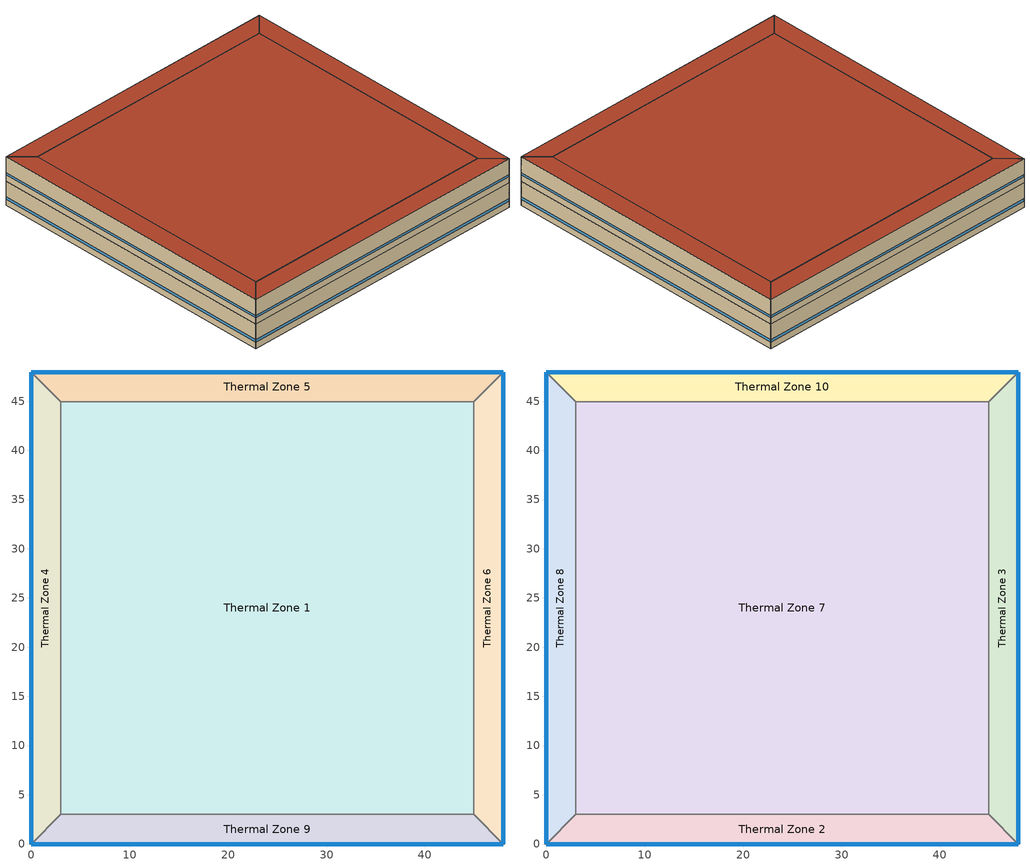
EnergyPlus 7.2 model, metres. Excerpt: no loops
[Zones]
Thermal Zone 1
 floor ground (000_ExtSlabCarpet_4in_ClimateZone 1-8): 3,3 3,44.96 44.96,44.96 44.96,3 z0
 wall to Thermal Zone 4 (000_Interior Wall): 3,44.96 3,3 z0:4
 wall to Thermal Zone 9 (000_Interior Wall): 3,3 44.96,3 z0:4
 wall to Thermal Zone 5 (000_Interior Wall): 44.96,44.96 3,44.96 z0:4
 wall to Thermal Zone 6 (000_Interior Wall): 44.96,3 44.96,44.96 z0:4
Thermal Zone 4
 floor ground (000_ExtSlabCarpet_4in_ClimateZone 1-8): 0,0 0,47.96 3,44.96 3,3 z0
 wall outside (ASHRAE_189.1-2009_ExtWall_SteelFrame_ClimateZone 4-8): 0,47.96 0,0 z0:4
 wall to Thermal Zone 5 (000_Interior Wall): 3,44.96 0,47.96 z0:4
 wall to Thermal Zone 9 (000_Interior Wall): 0,0 3,3 z0:4
 window (ASHRAE_189.1-2009_ExtWindow_ClimateZone 4-5): 0,47.93 0,0.03 z1:1.4
Thermal Zone 5
 floor ground (000_ExtSlabCarpet_4in_ClimateZone 1-8): 0,47.96 47.96,47.96 44.96,44.96 3,44.96 z0
 wall outside (ASHRAE_189.1-2009_ExtWall_SteelFrame_ClimateZone 4-8): 47.96,47.96 0,47.96 z0:4
 wall to Thermal Zone 6 (000_Interior Wall): 44.96,44.96 47.96,47.96 z0:4
 window (ASHRAE_189.1-2009_ExtWindow_ClimateZone 4-5): 47.93,47.96 0.03,47.96 z1:1.4
Thermal Zone 9
 floor ground (000_ExtSlabCarpet_4in_ClimateZone 1-8): 47.96,0 0,0 3,3 44.96,3 z0
 wall outside (ASHRAE_189.1-2009_ExtWall_SteelFrame_ClimateZone 4-8): 0,0 47.96,0 z0:4
 wall to Thermal Zone 6 (000_Interior Wall): 47.96,0 44.96,3 z0:4
 window (ASHRAE_189.1-2009_ExtWindow_ClimateZone 4-5): 0.03,0 47.93,0 z1:1.4
Thermal Zone 6
 floor ground (000_ExtSlabCarpet_4in_ClimateZone 1-8): 47.96,47.96 47.96,0 44.96,3 44.96,44.96 z0
 wall outside (ASHRAE_189.1-2009_ExtWall_SteelFrame_ClimateZone 4-8): 47.96,0 47.96,47.96 z0:4
 window (ASHRAE_189.1-2009_ExtWindow_ClimateZone 4-5): 47.96,0.03 47.96,47.93 z1:1.4
Thermal Zone 3
 floor to Thermal Zone 6 (000_Interior Floor): 47.96,47.96 47.96,0 44.96,3 44.96,44.96 z4
 wall outside (ASHRAE_189.1-2009_ExtWall_SteelFrame_ClimateZone 4-8): 47.96,0 47.96,47.96 z4:8
 wall to Thermal Zone 10 (000_Interior Wall): 47.96,47.96 44.96,44.96 z4:8
 wall to Thermal Zone 7 (000_Interior Wall): 44.96,44.96 44.96,3 z4:8
 wall to Thermal Zone 2 (000_Interior Wall): 44.96,3 47.96,0 z4:8
 window (ASHRAE_189.1-2009_ExtWindow_ClimateZone 4-5): 47.96,0.03 47.96,47.93 z5:5.4
 roof outside (ASHRAE_189.1-2009_ExtRoof_IEAD_ClimateZone 2-5): 44.96,44.96 44.96,3 47.96,0 47.96,47.96 z8
Thermal Zone 8
 floor to Thermal Zone 4 (000_Interior Floor): 0,0 0,47.96 3,44.96 3,3 z4
 wall outside (ASHRAE_189.1-2009_ExtWall_SteelFrame_ClimateZone 4-8): 0,47.96 0,0 z4:8
 wall to Thermal Zone 2 (000_Interior Wall): 0,0 3,3 z4:8
 wall to Thermal Zone 10 (000_Interior Wall): 3,44.96 0,47.96 z4:8
 wall to Thermal Zone 7 (000_Interior Wall): 3,3 3,44.96 z4:8
 window (ASHRAE_189.1-2009_ExtWindow_ClimateZone 4-5): 0,47.93 0,0.03 z5:5.4
 roof outside (ASHRAE_189.1-2009_ExtRoof_IEAD_ClimateZone 2-5): 3,3 3,44.96 0,47.96 0,0 z8
Thermal Zone 2
 floor to Thermal Zone 9 (000_Interior Floor): 47.96,0 0,0 3,3 44.96,3 z4
 wall outside (ASHRAE_189.1-2009_ExtWall_SteelFrame_ClimateZone 4-8): 0,0 47.96,0 z4:8
 wall to Thermal Zone 7 (000_Interior Wall): 44.96,3 3,3 z4:8
 window (ASHRAE_189.1-2009_ExtWindow_ClimateZone 4-5): 0.03,0 47.93,0 z5:5.4
 roof outside (ASHRAE_189.1-2009_ExtRoof_IEAD_ClimateZone 2-5): 44.96,3 3,3 0,0 47.96,0 z8
Thermal Zone 7
 floor to Thermal Zone 1 (000_Interior Floor): 3,3 3,44.96 44.96,44.96 44.96,3 z4
 wall to Thermal Zone 10 (000_Interior Wall): 44.96,44.96 3,44.96 z4:8
 roof outside (ASHRAE_189.1-2009_ExtRoof_IEAD_ClimateZone 2-5): 44.96,3 44.96,44.96 3,44.96 3,3 z8
Thermal Zone 10
 floor to Thermal Zone 5 (000_Interior Floor): 0,47.96 47.96,47.96 44.96,44.96 3,44.96 z4
 wall outside (ASHRAE_189.1-2009_ExtWall_SteelFrame_ClimateZone 4-8): 47.96,47.96 0,47.96 z4:8
 window (ASHRAE_189.1-2009_ExtWindow_ClimateZone 4-5): 47.93,47.96 0.03,47.96 z5:5.4
 roof outside (ASHRAE_189.1-2009_ExtRoof_IEAD_ClimateZone 2-5): 3,44.96 44.96,44.96 47.96,47.96 0,47.96 z8
[Site:Location]
Philadelphia International Ap_PA_USA Design_Conditions: Latitude {deg}=39.87; Longitude {deg}=-75.23; Time Zone {hr}=-5; Elevation {m}=2
[SizingPeriod:DesignDay] Day of Month=21; Dry-Bulb Temperature Range Modifier Type=DefaultMultipliers; Barometric Pressure {Pa}=101301; Rain Indicator=No; Snow Indicator=No; Daylight Saving Time Indicator=No
Name | Month | Day Type | Maximum Dry-Bulb Temperature {C} | Daily Dry-Bulb Temperature Range {deltaC} | Humidity Condition Type | Wetbulb or DewPoint at Maximum Dry-Bulb {C} | Wind Speed {m/s} | Wind Direction {deg} | Solar Model Indicator | ASHRAE Clear Sky Optical Depth for Beam Irradiance (taub) | ASHRAE Clear Sky Optical Depth for Diffuse Irradiance (taud) | Sky Clearness
Philadelphia International Ap Ann Clg 1% Condns DB=>MWB | 7 | SummerDesignDay | 32.6 | 9.4 | Wetbulb | 23.6 | 5 | 240 | ASHRAETau | 0.55 | 1.776
Philadelphia International Ap Ann Htg Wind 99.6% Condns WS=>MCDB | 1 | WinterDesignDay | 2.8 | 0 | Wetbulb | 2.8 | 12.7 | 290 | ASHRAEClearSky |  |  | 0
Philadelphia International Ap Ann Hum_n 99% Condns DP=>MCDB | 1 | WinterDesignDay | -6.7 | 0 | Dewpoint | -18 | 5.2 | 290 | ASHRAEClearSky |  |  | 0
Philadelphia International Ap Ann Clg .4% Condns DP=>MDB | 7 | SummerDesignDay | 28.1 | 9.4 | Dewpoint | 24.1 | 5 | 240 | ASHRAETau | 0.55 | 1.776
[Building]
Building 1
[Material] Thermal Absorptance=0.9
Name | Roughness | Thickness {m} | Conductivity {W/m-K} | Density {kg/m3} | Specific Heat {J/kg-K} | Solar Absorptance | Visible Absorptance
000_G01a 19mm gypsum board | MediumSmooth | 0.019 | 0.16 | 800 | 1090 | 0.7 | 0.7
Roof Membrane | VeryRough | 0.0095 | 0.16 | 1121.29 | 1460 | 0.7 | 0.7
MAT-CC05 4 HW CONCRETE | Rough | 0.1016 | 1.311 | 2240 | 836.8 | 0.7 | 0.7
000_M11 100mm lightweight concrete | MediumRough | 0.1016 | 0.53 | 1280 | 840 | 0.7 | 0.7
Metal Decking | MediumSmooth | 0.0015 | 45.006 | 7680 | 418.4 | 0.7 | 0.3
1/2IN Gypsum | Smooth | 0.0127 | 0.16 | 784.9 | 830 | 0.92 | 0.92
Wall Insulation [39] | MediumRough | 0.1184 | 0.045 | 265 | 836.8 | 0.7 | 0.7
Roof Insulation [21] | MediumRough | 0.2105 | 0.049 | 265 | 836.8 | 0.7 | 0.7
000_F16 Acoustic tile | MediumSmooth | 0.0191 | 0.06 | 368 | 590 | 0.7 | 0.7
[Material:AirGap]
Name | Thermal Resistance {m2-K/W}
000_F04 Wall air space resistance | 0.15
000_F05 Ceiling air space resistance | 0.18
[Material:NoMass] Thermal Absorptance=0.9; Solar Absorptance=0.7
Name | Roughness | Thermal Resistance {m2-K/W} | Visible Absorptance
CP02 CARPET PAD | VeryRough | 0.2165 | 0.8
MAT-SHEATH | Rough | 0.3626 | 0.7
[WindowMaterial:Glazing]
Theoretical Glass [207]: Optical Data Type=SpectralAverage; Thickness {m}=0.003; Solar Transmittance at Normal Incidence=0.3311; Front Side Solar Reflectance at Normal Incidence=0.6189; Back Side Solar Reflectance at Normal Incidence=0.6189; Visible Transmittance at Normal Incidence=0.44; Front Side Visible Reflectance at Normal Incidence=0.51; Back Side Visible Reflectance at Normal Incidence=0.51; Infrared Transmittance at Normal Incidence=0; Front Side Infrared Hemispherical Emissivity=0.9; Back Side Infrared Hemispherical Emissivity=0.9; Conductivity {W/m-K}=0.0133; Dirt Correction Factor for Solar and Visible Transmittance=1; Solar Diffusing=No
[Construction]
ASHRAE_189.1-2009_ExtWall_SteelFrame_ClimateZone 4-8: MAT-SHEATH, Wall Insulation [39], 1/2IN Gypsum
ASHRAE_189.1-2009_ExtWindow_ClimateZone 4-5: Theoretical Glass [207]
000_Interior Floor: 000_F16 Acoustic tile, 000_F05 Ceiling air space resistance, 000_M11 100mm lightweight concrete
000_Interior Wall: 000_G01a 19mm gypsum board, 000_F04 Wall air space resistance, 000_G01a 19mm gypsum board
000_ExtSlabCarpet_4in_ClimateZone 1-8: MAT-CC05 4 HW CONCRETE, CP02 CARPET PAD
ASHRAE_189.1-2009_ExtRoof_IEAD_ClimateZone 2-5: Roof Membrane, Roof Insulation [21], Metal Decking
[AvailabilityManager:Scheduled]
Name | Schedule
AvailabilityManager:Scheduled {600d5822-e9bb-4d05-90fd-9e460daa306e} | Schedule:Compact {f33cb8a8-f4ca-4413-8c32-e338f258148d}
AvailabilityManager:Scheduled {dca428ed-6ad1-4de8-a059-2ac0347c778e} | Schedule:Compact {75d5b276-78f9-46c9-856f-3b66a48421e6}
[Zone]
Thermal Zone 1; Thermal Zone 3; Thermal Zone 4; Thermal Zone 8; Thermal Zone 5; Thermal Zone 9; Thermal Zone 2; Thermal Zone 7; Thermal Zone 6; Thermal Zone 10
[Schedule:Compact]
Schedule:Compact {f33cb8a8-f4ca-4413-8c32-e338f258148d}; Schedule:Compact {75d5b276-78f9-46c9-856f-3b66a48421e6}: Through: 12/31, For: AllDays, Until: 24:00, 1
